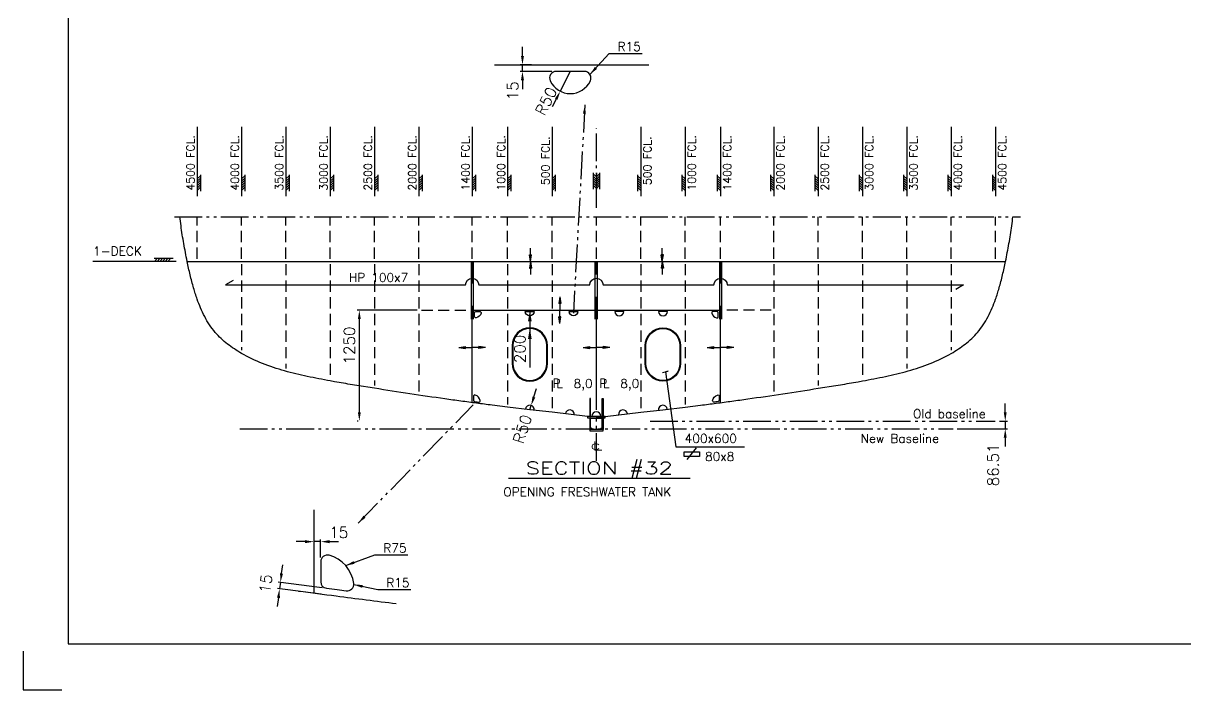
# Model space of a CAD drawing. Extents: x -86245 to 167090, y -69122 to 55245.
# Drawn here: x -507 to 12597, y -518 to 6991 of the extents above; entities that cross this region are included whole.
import ezdxf
from ezdxf.enums import TextEntityAlignment as Align

# ---------------------------------------------------------------- set-up
doc = ezdxf.new("R2010")
doc.units = 0
doc.header["$LTSCALE"] = 250
for name, pattern in [('DASHED', [0.75, 0.5, -0.25]), ('JERNB', [2, 1, -1]), ('PHANTOM', [2.1, 1.25, -0.2, 0.125, -0.2, 0.125, -0.2])]:
    doc.linetypes.add(name, pattern=pattern)
doc.layers.get('0').update_dxf_attribs({"linetype": 'CONTINUOUS'})
doc.layers.get('DEFPOINTS').update_dxf_attribs({"linetype": 'CONTINUOUS'})
for name, color, linetype in [('Ramme', 7, 'CONTINUOUS'), ('S0CO1', 1, 'CONTINUOUS'), ('S0CO2', 2, 'CONTINUOUS'), ('S0CO5', 4, 'CONTINUOUS'), ('S0DA2', 2, 'DASHED'), ('S0DIM', 2, 'CONTINUOUS'), ('S0PH1', 1, 'PHANTOM'), ('S0TX2', 2, 'CONTINUOUS')]:
    doc.layers.add(name, color=color, linetype=linetype)
doc.styles.add('ROMANS', font='romans.shx', dxfattribs={"height": 125})
doc.dimstyles.new('MEDIUM', dxfattribs={"dimscale": 0.5, "dimtxt": 2, "dimasz": 2, "dimexe": 50, "dimexo": 100, "dimgap": 100, "dimtad": 1, "dimdsep": 46, "dimtxsty": 'ROMANS', "dimblk1": 'PIL-2', "dimblk2": 'PIL-3', "dimsah": 1, "dimcen": 200, "dimclrd": 1, "dimclre": 1, "dimclrt": 2, "dimazin": 2, "dimtfac": 1, "dimtmove": 0, "dimatfit": 3, "dimldrblk": 'PIL-3', "dimfxl": 1, "dimtvp": 100, "dimtolj": 1, "dimarcsym": 0})
doc.dimstyles.get("Standard").update_dxf_attribs({"dimscale": 50, "dimtxt": 125, "dimasz": 2, "dimexe": 0.5, "dimexo": 1, "dimgap": 1, "dimtad": 1, "dimdsep": 46, "dimtxsty": 'ROMANS', "dimcen": 1.5, "dimclrd": 1, "dimclre": 1, "dimclrt": 2, "dimazin": 2, "dimtfac": 1, "dimtmove": 2, "dimatfit": 3, "dimfxl": 1, "dimtvp": 100, "dimtolj": 1, "dimarcsym": 0})

# ---------------------------------------------------------------- blocks, each defined once
blk = doc.blocks.new('ST10011')
at = {"layer": 'S0CO1'}
for p, q in [((4.24, 0.65), (-0.08, 0.65)), ((0, 0), (0.65, 0.65)), ((0.6, 0), (1.25, 0.65)), ((1.2, 0), (1.85, 0.65)), ((1.8, 0), (2.45, 0.65)), ((2.4, 0), (3.05, 0.65)), ((3, 0), (3.65, 0.65))]:
    blk.add_line(p, q, dxfattribs=at)
blk = doc.blocks.new('ST10005')
at = {"color": 1}
for p, q in [((0, 0), (2, 0.32)), ((0, 0), (2, -0.32)), ((0, 0), (4, 0)), ((2, 0.32), (2, -0.32))]:
    blk.add_line(p, q, dxfattribs=at)
blk.add_solid([(0, 0), (2, 0.32), (0, 0), (2, -0.32)], dxfattribs=at)
blk = doc.blocks.new('KJØL')
at = {"layer": 'S0CO1'}
blk.add_line((-65, -20), (65, -20), dxfattribs=at)
for points in [[(-75, 0), (-65, 0), (-65, 200), (-75, 200)], [(75, 0), (65, 0), (65, 200), (75, 200)]]:
    blk.add_lwpolyline(points, close=True, dxfattribs=at)
for centre, start, end in [((-65, -150), 0, 90), ((65, -150), 90, 180)]:
    blk.add_arc(centre, 20, start, end, dxfattribs=at)
at = {"layer": 'S0CO2'}
for points in [[(-100, -15), (100, -15), (100, 0), (-100, 0)], [(-75, -150), (-65, -150), (-65, -15), (-75, -15)], [(75, -150), (65, -150), (65, -15), (75, -15)], [(-75, -165), (75, -165), (75, -150), (-75, -150)]]:
    blk.add_lwpolyline(points, close=True, dxfattribs=at)
blk = doc.blocks.new('*X7')
at = {"color": 0}
for p, q in [((13410, 17177), (13450, 17217)), ((13439, 17177), (13479, 17217)), ((13467, 17177), (13507, 17217)), ((13495, 17177), (13535, 17217)), ((13523, 17177), (13563, 17217)), ((13552, 17177), (13592, 17217))]:
    blk.add_line(p, q, dxfattribs=at)
blk = doc.blocks.new('TYKK')
at = {"layer": 'S0CO1'}
for p, q in [((-2.04, 0.82), (2.04, 0.82)), ((-2.04, 0), (2.04, 0))]:
    blk.add_line(p, q, dxfattribs=at)
at = {"layer": 'S0CO1', "xscale": 0.0204, "yscale": 0.0204, "zscale": 0.0204}
blk.add_blockref('*X7', (-275.41, -350.41), dxfattribs=at)
blk = doc.blocks.new('PLDIM2')
at = {"layer": 'S0TX2', "style": 'ROMANS'}
for s, p in [('P', (-19, 0)), ('L', (23, 0))]:
    blk.add_text(s, height=100, dxfattribs=at).set_placement(p)
blk.add_attdef('XX.X', (168, -1), '', height=100, dxfattribs=at)
blk = doc.blocks.new('CL-MERK')
at = {"layer": 'S0TX2', "style": 'ROMANS', "width": 1.5}
for s, p in [('c', (0, 0)), ('L', (22, -7))]:
    blk.add_text(s, height=100, dxfattribs=at).set_placement(p, align=Align.MIDDLE)
blk = doc.blocks.new('A$C4CC26379')
at = {"layer": 'S0CO1', "yscale": 37.5, "zscale": 37.5, "rotation": 180}
for p, xscale in [((-150, 0), -37.5), ((150, 0), 37.5)]:
    blk.add_blockref('ST10005', p, dxfattribs=dict(at, xscale=xscale))
blk = doc.blocks.new('FLST-2')
at = {"layer": 'S0TX2', "color": 1}
for p, q in [((-256, 101), (-256, 151)), ((-256, 151), (-81, 151)), ((-222, 65), (-117, 198)), ((-81, 151), (-81, 101)), ((-81, 101), (-256, 101))]:
    blk.add_line(p, q, dxfattribs=at)
at = {"layer": 'S0TX2', "style": 'ROMANS'}
blk.add_attdef('FL.ST', (-20, 50), '', height=100, dxfattribs=at)
blk = doc.blocks.new('PIL-2')
at = {"color": 0, "linetype": 'ByBlock'}
blk.add_line((0, 0), (-250, 0), dxfattribs=at)
blk.add_solid([(-125, 21), (-125, -21), (0, 0)], dxfattribs=at)
blk = doc.blocks.new('PIL-3')
at = {"color": 0, "linetype": 'ByBlock'}
blk.add_line((0, 0), (250, 0), dxfattribs=at)
blk.add_solid([(125, 21), (125, -21), (0, 0)], dxfattribs=at)
blk = doc.blocks.new('*D47')
at = {"layer": 'DEFPOINTS', "color": 0, "transparency": 16777216}
for p in [(5203, 3757), (5203, 3557), (5203, 3557)]:
    blk.add_point(p, dxfattribs=at)
at = {"layer": 'S0CO1', "color": 1, "lineweight": -2, "transparency": 16777216}
for p, q in [((5153, 3757), (5178, 3757)), ((5203, 3756), (5203, 3558)), ((5153, 3557), (5178, 3557)), ((5203, 3557), (5203, 3111))]:
    blk.add_line(p, q, dxfattribs=at)
for name, p, rotation in [('PIL-2', (5203, 3757), 90), ('PIL-3', (5203, 3557), 270)]:
    blk.add_blockref(name, p, dxfattribs=dict(at, rotation=rotation))
at = {"layer": 'S0CO1', "color": 2, "transparency": 16777216, "insert": (5091, 3322), "char_height": 125, "attachment_point": 5, "rotation": 90, "style": 'ROMANS'}
blk.add_mtext('\\A1;200', dxfattribs=at)
blk = doc.blocks.new('*D48')
at = {"layer": 'DEFPOINTS', "color": 0, "transparency": 16777216}
for p in [(3983, 3758), (3281, 2508), (3318, 2508)]:
    blk.add_point(p, dxfattribs=at)
at = {"layer": 'S0CO1', "color": 1, "lineweight": -2, "transparency": 16777216}
for p, q in [((3933, 3758), (3256, 3758)), ((3281, 3658), (3281, 2608)), ((3268, 2508), (3256, 2508))]:
    blk.add_line(p, q, dxfattribs=at)
at = {"layer": 'S0CO1', "color": 1, "transparency": 16777216}
for points in [[(3265, 3658), (3298, 3658), (3281, 3758)], [(3265, 2608), (3298, 2608), (3281, 2508)]]:
    blk.add_solid(points, dxfattribs=at)
at = {"layer": 'S0CO1', "color": 2, "transparency": 16777216, "insert": (3169, 3360), "char_height": 125, "attachment_point": 5, "rotation": 90, "style": 'ROMANS'}
blk.add_mtext('\\A1;1250', dxfattribs=at)
blk = doc.blocks.new('*D49')
at = {"layer": 'DEFPOINTS', "color": 0, "transparency": 16777216}
for p in [(2770, 1150), (2770, 1142), (2845, 923)]:
    blk.add_point(p, dxfattribs=at)
at = {"layer": 'S0CO1', "color": 1, "lineweight": -2, "transparency": 16777216}
for p, q in [((2770, 1192), (2770, 1175)), ((2670, 1150), (2570, 1150)), ((2845, 1150), (2770, 1150)), ((2845, 973), (2845, 1175)), ((2945, 1150), (3045, 1150))]:
    blk.add_line(p, q, dxfattribs=at)
at = {"layer": 'S0CO1', "color": 1, "transparency": 16777216}
for points in [[(2670, 1167), (2670, 1133), (2770, 1150)], [(2945, 1167), (2945, 1133), (2845, 1150)]]:
    blk.add_solid(points, dxfattribs=at)
at = {"layer": 'S0CO1', "color": 2, "transparency": 16777216, "insert": (3049, 1254), "char_height": 125, "attachment_point": 5, "style": 'ROMANS'}
blk.add_mtext('\\A1;15', dxfattribs=at)
blk = doc.blocks.new('*D50')
at = {"layer": 'DEFPOINTS', "color": 0, "transparency": 16777216}
for p in [(2382, 618), (2901, 550), (2911, 625)]:
    blk.add_point(p, dxfattribs=at)
at = {"layer": 'S0CO1', "color": 1, "lineweight": -2, "transparency": 16777216}
for p, q in [((2405, 791), (2418, 890)), ((2861, 631), (2367, 695)), ((2392, 692), (2382, 618)), ((2852, 557), (2357, 621)), ((2369, 519), (2356, 419))]:
    blk.add_line(p, q, dxfattribs=at)
at = {"layer": 'S0CO1', "color": 1, "transparency": 16777216}
for points in [[(2388, 793), (2421, 789), (2392, 692)], [(2353, 521), (2386, 516), (2382, 618)]]:
    blk.add_solid(points, dxfattribs=at)
at = {"layer": 'S0CO1', "color": 2, "transparency": 16777216, "insert": (2226, 676), "char_height": 125, "attachment_point": 5, "rotation": 82.5926, "style": 'ROMANS'}
blk.add_mtext('\\A1;15', dxfattribs=at)
blk = doc.blocks.new('*D51')
at = {"layer": 'DEFPOINTS', "color": 0, "transparency": 16777216}
for p in [(5203, 2637), (5218, 2685)]:
    blk.add_point(p, dxfattribs=at)
at = {"layer": 'S0CO1', "color": 1, "lineweight": -2, "transparency": 16777216}
for p, q in [((5249, 2780), (5280, 2875)), ((5203, 2637), (5218, 2685))]:
    blk.add_line(p, q, dxfattribs=at)
at = {"layer": 'S0CO1', "color": 1, "transparency": 16777216}
blk.add_solid([(5233, 2785), (5265, 2775), (5218, 2685)], dxfattribs=at)
at = {"layer": 'S0CO1', "color": 2, "transparency": 16777216, "insert": (5120, 2419), "char_height": 125, "attachment_point": 5, "rotation": 72.1983, "style": 'ROMANS'}
blk.add_mtext('\\A1;R50', dxfattribs=at)
blk = doc.blocks.new('*D52')
at = {"layer": 'DEFPOINTS', "color": 0, "transparency": 16777216}
for p in [(5120, 6524), (5272, 6524), (5501, 6449)]:
    blk.add_point(p, dxfattribs=at)
at = {"layer": 'S0CO1', "color": 1, "lineweight": -2, "transparency": 16777216}
for p, q in [((5120, 6624), (5120, 6724)), ((5222, 6524), (5095, 6524)), ((5451, 6449), (5095, 6449)), ((5120, 6449), (5120, 6524)), ((5120, 6349), (5120, 6249))]:
    blk.add_line(p, q, dxfattribs=at)
at = {"layer": 'S0CO1', "color": 1, "transparency": 16777216}
for points in [[(5103, 6624), (5137, 6624), (5120, 6524)], [(5103, 6349), (5137, 6349), (5120, 6449)]]:
    blk.add_solid(points, dxfattribs=at)
at = {"layer": 'S0CO1', "color": 2, "transparency": 16777216, "insert": (5010, 6229), "char_height": 125, "attachment_point": 5, "rotation": 90, "style": 'ROMANS'}
blk.add_mtext('\\A1;15', dxfattribs=at)
blk = doc.blocks.new('*D53')
at = {"layer": 'DEFPOINTS', "color": 0, "transparency": 16777216}
for p in [(5659, 6449), (5546, 6226)]:
    blk.add_point(p, dxfattribs=at)
at = {"layer": 'S0CO1', "color": 1, "lineweight": -2, "transparency": 16777216}
for p, q in [((5659, 6449), (5546, 6226)), ((5501, 6137), (5455, 6048))]:
    blk.add_line(p, q, dxfattribs=at)
at = {"layer": 'S0CO1', "color": 1, "transparency": 16777216}
blk.add_solid([(5486, 6144), (5515, 6129), (5546, 6226)], dxfattribs=at)
at = {"layer": 'S0CO1', "color": 2, "transparency": 16777216, "insert": (5386, 6113), "char_height": 125, "attachment_point": 5, "rotation": 63.0188, "style": 'ROMANS'}
blk.add_mtext('\\A1;R50', dxfattribs=at)
blk = doc.blocks.new('*D126')
at = {"layer": 'DEFPOINTS', "color": 0, "transparency": 16777216}
for p in [(10447, 2508), (9970, 2422), (10562, 2422)]:
    blk.add_point(p, dxfattribs=at)
at = {"layer": 'S0CO1', "color": 1, "lineweight": -2, "transparency": 16777216}
for p, q in [((10562, 2608), (10562, 2708)), ((10497, 2508), (10587, 2508)), ((10562, 2508), (10562, 2422)), ((10020, 2422), (10587, 2422)), ((10562, 2322), (10562, 2222))]:
    blk.add_line(p, q, dxfattribs=at)
at = {"layer": 'S0CO1', "color": 1, "transparency": 16777216}
for points in [[(10545, 2608), (10578, 2608), (10562, 2508)], [(10545, 2322), (10578, 2322), (10562, 2422)]]:
    blk.add_solid(points, dxfattribs=at)
at = {"layer": 'S0CO1', "color": 2, "transparency": 16777216, "insert": (10426, 2015), "char_height": 125, "attachment_point": 5, "rotation": 90, "style": 'ROMANS'}
blk.add_mtext('\\A1;86.51', dxfattribs=at)

msp = doc.modelspace()

# ---------------------------------------------------------------- linework, layer by layer
at = {"color": 2, "transparency": 33554687}
msp.add_lwpolyline([(-507.08, -85.136), (-507.08, -518.469), (-73.747, -518.469)], dxfattribs=at)
at = {"layer": 'Ramme', "color": 6}
msp.add_lwpolyline([(0, 0), (41450, 0), (41450, 29100), (0, 29100)], close=True, dxfattribs=at)
at = {"layer": 'S0CO1'}
for p, q in [((4541.175, 4308.403), (4541.175, 3658.403)), ((4565.175, 4308.403), (4565.175, 3658.403)), ((5941.175, 3658.403), (5941.175, 4308.403)), ((5965.175, 3658.403), (5965.175, 4308.403)), ((7341.175, 4308.403), (7341.175, 3658.403)), ((7365.175, 4308.403), (7365.175, 3658.403))]:
    msp.add_line(p, q, dxfattribs=at)
at = {"layer": 'S0CO1', "color": 3, "linetype": 'JERNB'}
for p, q in [((4553.175, 4308.403), (4553.175, 3658.403)), ((5953.175, 3658.403), (5953.175, 4308.403)), ((7353.175, 4308.403), (7353.175, 3658.403))]:
    msp.add_line(p, q, dxfattribs=at)
at = {"layer": 'S0CO1'}
for points in [[(5885.191, 6341.472, 0.550760425), (5817.428, 6448.615), (5501.2, 6448.615, 0.550760425), (5433.437, 6341.472, 0.632455532)], [(4598.925, 3670.785, -0.490314395), (4580.175, 3685.308), (4580.175, 3728.403, -0.414213562), (4595.175, 3743.403), (4638.27, 3743.403, -0.490314395), (4652.794, 3724.653, -0.272842133)], [(5251.974, 3743.403, -1), (5151.974, 3743.403)], [(5745.112, 3743.403, -1), (5645.112, 3743.403)], [(6161.239, 3743.403, 1), (6261.239, 3743.403)], [(6654.377, 3743.403, 1), (6754.377, 3743.403)], [(7307.425, 3670.785, 0.490314395), (7326.175, 3685.308), (7326.175, 3728.403, 0.414213562), (7311.175, 3743.403), (7268.081, 3743.403, 0.490314395), (7253.557, 3724.653, 0.272842133)], [(5003.175, 3358.403), (5003.175, 3158.403, 1), (5403.175, 3158.403), (5403.175, 3358.403, 1)], [(5011.175, 3358.403), (5011.175, 3158.403, 1), (5395.175, 3158.403), (5395.175, 3358.403, 1)], [(6903.175, 3358.403), (6903.175, 3158.403, -1), (6503.175, 3158.403), (6503.175, 3358.403, -1)], [(6895.175, 3358.403), (6895.175, 3158.403, -1), (6511.175, 3158.403), (6511.175, 3358.403, -1)], [(4568.175, 2787.808), (4568.175, 2742.935, 0.376834495), (4581.242, 2728.061, 0.000212013), (4605.098, 2724.969, 0.000169102), (4625.974, 2722.278, 0.476062359), (4642.611, 2738.95, 0.307557804), (4587.056, 2802.347, 0.490828039)], [(7338.175, 2787.808), (7338.175, 2742.935, -0.376834495), (7325.109, 2728.061, -0.000212013), (7301.253, 2724.969, -0.000169102), (7280.376, 2722.278, -0.476062359), (7263.74, 2738.95, -0.307557804), (7319.295, 2802.347, -0.490828039)], [(2845.444, 923.352), (2845.444, 698.99, 0.376834495), (2910.775, 624.615, 0.000212013), (3030.059, 609.159, 0.000169102), (3134.44, 595.703, 0.476062359), (3217.62, 679.064, 0.307557804), (2939.847, 996.048, 0.490828039)]]:
    msp.add_lwpolyline(points, format="xyb", close=True, dxfattribs=at)
msp.add_lwpolyline([(6700.073, 3054.895), (6763.011, 3072.868), (6731.542, 3063.881), (6848.583, 2218.627), (7624.066, 2218.627)], dxfattribs=at)
for centre, start, end in [((5203.175, 2637.171), 353.3903312, 173.267535), ((5653.207, 2585.116), 353.3903312, 173.267535), ((6253.144, 2585.116), 6.732465, 186.6096688), ((6703.175, 2637.171), 6.732465, 186.6096688), ((5953.175, 2562.036), 0, 180)]:
    msp.add_arc(centre, 50, start, end, dxfattribs=at)
at = {"layer": 'S0CO5'}
for p, q in [((4805.477, 6523.615), (6545.608, 6523.615)), ((1340.847, 4308.403), (10565.504, 4308.403)), ((4553.175, 3758.403), (7353.175, 3758.403)), ((4553.175, 2716.596), (4553.175, 3658.403)), ((5953.175, 2637.036), (5953.175, 3658.403)), ((7353.175, 2716.596), (7353.175, 3658.403)), ((2770.444, 567.29), (2770.444, 1510.421))]:
    msp.add_line(p, q, dxfattribs=at)
at = {"layer": 'S0CO5', "flags": 128}
for points in [[(5954.175, 2562.036), (5853.175, 2562.036), (5453.175, 2608.202), (5203.144, 2637.175), (4953.175, 2666.683), (4778.124, 2687.983, -0.001416), (4603.175, 2710.093, -0.001585), (4424.795, 2733.705, -0.001398), (4246.559, 2758.403, -0.002654), (3849.641, 2816.666, -0.001091), (3453.175, 2877.912), (3253.009, 2909.74, -0.003905), (3053.175, 2943.588), (3003.162, 2952.577), (2953.175, 2961.715, -0.005064), (2695.006, 3011.885, -0.018032), (2439.425, 3073.918, -0.02451), (2190.18, 3157.399, -0.037518), (1953.175, 3271.07, -0.033962), (1794.981, 3377.016, -0.051834), (1657.184, 3508.403, -0.057495), (1537.991, 3686.13, -0.034191), (1453.175, 3882.599, -0.008291), (1432.247, 3945.207, -0.006405), (1413.169, 4008.403, -0.01243), (1374.163, 4157.717, -0.006517), (1340.847, 4308.403, -0.007344), (1302.529, 4507.795, -0.010111), (1271.192, 4708.403, -0.004357561), (1258.111, 4811.658, -0.004357561)], [(5952.175, 2562.036), (6053.175, 2562.036), (6453.175, 2608.202), (6703.207, 2637.175), (6953.175, 2666.683), (7128.226, 2687.983, 0.001416), (7303.175, 2710.093, 0.001585), (7481.555, 2733.705, 0.001398), (7659.791, 2758.403, 0.002654), (8056.709, 2816.666, 0.001091), (8453.175, 2877.912), (8653.341, 2909.74, 0.003905), (8853.175, 2943.588), (8903.189, 2952.577), (8953.175, 2961.715, 0.005064), (9211.345, 3011.885, 0.018032), (9466.925, 3073.918, 0.02451), (9716.171, 3157.399, 0.037518), (9953.175, 3271.07, 0.033962), (10111.37, 3377.016, 0.051834), (10249.167, 3508.403, 0.057495), (10368.36, 3686.13, 0.034191), (10453.175, 3882.599, 0.008291), (10474.104, 3945.207, 0.006405), (10493.182, 4008.403, 0.01243), (10532.188, 4157.717, 0.006517), (10565.504, 4308.403, 0.007344), (10603.821, 4507.795, 0.010111), (10635.159, 4708.403, 0.004357561), (10648.24, 4811.658, 0.004357561)], [(3697.93, 448.304, -0.000434723), (3020.444, 534.778, -0.00075336), (2596.425, 590.188)]]:
    msp.add_lwpolyline(points, format="xyb", dxfattribs=at)
at = {"layer": 'S0DA2'}
for p, q in [((1453.175, 4338.403), (1453.175, 4811.658)), ((1953.175, 4338.403), (1953.175, 4811.658)), ((2453.175, 4338.403), (2453.175, 4811.658)), ((2953.175, 4338.403), (2953.175, 4811.658)), ((3453.175, 4338.403), (3453.175, 4811.658)), ((3953.175, 4338.403), (3953.175, 4811.658)), ((4553.175, 4338.403), (4553.175, 4811.658)), ((4953.175, 4338.403), (4953.175, 4811.658)), ((5453.175, 4338.403), (5453.175, 4811.658)), ((5953.175, 4338.403), (5953.175, 4811.658)), ((6453.175, 4338.403), (6453.175, 4811.658)), ((6953.175, 4338.403), (6953.175, 4811.658)), ((7353.175, 4338.403), (7353.175, 4811.658)), ((7953.175, 4338.403), (7953.175, 4811.658)), ((8453.175, 4338.403), (8453.175, 4811.658)), ((8953.175, 4338.403), (8953.175, 4811.658)), ((9453.175, 4338.403), (9453.175, 4811.658)), ((9953.175, 4338.403), (9953.175, 4811.658)), ((10453.175, 4338.403), (10453.175, 4811.658)), ((1953.175, 4278.403), (1953.175, 3305.81)), ((2453.175, 4278.403), (2453.175, 3101.219)), ((2953.175, 4278.403), (2953.175, 2992.219)), ((3453.175, 4278.403), (3453.175, 2908.289)), ((3953.175, 4278.403), (3953.175, 2831.386)), ((4953.175, 4278.403), (4953.175, 2696.905)), ((5453.175, 4278.403), (5453.175, 2638.403)), ((6453.175, 4278.403), (6453.175, 2638.403)), ((6953.175, 4278.403), (6953.175, 2696.905)), ((7953.175, 4278.403), (7953.175, 2831.386)), ((8453.175, 4278.403), (8453.175, 2908.289)), ((8953.175, 4278.403), (8953.175, 2992.219)), ((9453.175, 4278.403), (9453.175, 3101.219)), ((9953.175, 4278.403), (9953.175, 3305.81)), ((3983.175, 3758.403), (4511.175, 3758.403)), ((7923.175, 3758.403), (7395.175, 3758.403))]:
    msp.add_line(p, q, dxfattribs=at)
at = {"layer": 'S0DIM', "color": 1}
for p, q in [((1453.175, 5822.45), (1453.175, 5043.474)), ((1953.175, 5822.45), (1953.175, 5043.474)), ((2453.175, 5822.45), (2453.175, 5043.474)), ((2953.175, 5822.45), (2953.175, 5043.474)), ((3453.175, 5822.45), (3453.175, 5043.474)), ((3953.175, 5822.45), (3953.175, 5043.474)), ((4553.175, 5822.45), (4553.175, 5043.474)), ((4953.175, 5822.45), (4953.175, 5043.474)), ((5453.175, 5822.45), (5453.175, 5043.474)), ((6453.175, 5822.45), (6453.175, 5043.474)), ((6953.175, 5822.45), (6953.175, 5043.474)), ((7353.175, 5822.45), (7353.175, 5043.474)), ((7953.175, 5822.45), (7953.175, 5043.474)), ((8453.175, 5822.45), (8453.175, 5043.474)), ((8953.175, 5822.45), (8953.175, 5043.474)), ((9453.175, 5822.45), (9453.175, 5043.474)), ((9953.175, 5822.45), (9953.175, 5043.474)), ((10453.175, 5822.45), (10453.175, 5043.474))]:
    msp.add_line(p, q, dxfattribs=at)
msp.add_lwpolyline([(1216.156, 4308.403), (275.379, 4308.403)], dxfattribs=at)
at = {"layer": 'S0PH1'}
for p, q in [((5953.175, 4913), (5953.175, 5805.412)), ((1196.215, 4811.658), (10735.045, 4811.658)), ((5953.175, 2061.541), (5953.175, 2532.125)), ((6558.104, 2508.403), (10447.399, 2508.403)), ((1933.003, 2421.898), (9973.348, 2421.898))]:
    msp.add_line(p, q, dxfattribs=at)
at = {"layer": 'S0TX2', "color": 1}
msp.add_line((7009.652, 1862.501), (4960.861, 1862.501), dxfattribs=at)
msp.add_lwpolyline([(1858.92, 4092.645), (1772.317, 4042.645), (4478.175, 4042.645, -1), (4628.175, 4042.645), (5878.175, 4042.645, -1), (6028.175, 4042.645), (7278.175, 4042.645, -1), (7428.175, 4042.645), (10091.711, 4042.645), (10005.108, 3992.645)], format="xyb", dxfattribs=at)

# ---------------------------------------------------------------- block references
at = {"layer": 'S0CO1', "yscale": 37.5, "zscale": 37.5}
for p, xscale, rotation in [((5210.463, 4308.403), 37.5, 90), ((6695.888, 4308.403), -37.5, 270), ((5210.463, 4308.403), -37.5, 90), ((6695.888, 4308.403), 37.5, 270)]:
    msp.add_blockref('ST10005', p, dxfattribs=dict(at, xscale=xscale, rotation=rotation))
at = {"layer": 'S0CO1', "rotation": 90}
msp.add_blockref('A$C4CC26379', (5540.896, 3758.403), dxfattribs=at)
at = {"layer": 'S0CO1'}
for name, p in [('A$C4CC26379', (4553.175, 3338.55)), ('A$C4CC26379', (5953.175, 3338.55)), ('A$C4CC26379', (7353.175, 3338.55)), ('KJØL', (5953.175, 2562.036)), ('CL-MERK', (5943.473, 2237.224))]:
    msp.add_blockref(name, p, dxfattribs=at)
at = {"layer": 'S0DIM', "extrusion": (0, 0, -1), "yscale": 45, "zscale": -45}
for p, xscale, rotation in [((-1489.895, 5190.722), 45, 270), ((-1989.895, 5190.722), 45, 270), ((-2489.895, 5190.722), 45, 270), ((-2989.895, 5190.722), 45, 270), ((-3489.895, 5190.722), 45, 270), ((-3989.895, 5190.722), 45, 270), ((-4589.895, 5190.722), 45, 270), ((-4989.895, 5190.722), 45, 270), ((-5489.895, 5190.722), 45, 270), ((-5916.455, 5212.708), -45, 90), ((-5989.895, 5212.708), 45, 270), ((-6416.455, 5190.722), -45, 90), ((-6916.455, 5190.722), -45, 90), ((-7316.455, 5190.722), -45, 90), ((-7916.455, 5190.722), -45, 90), ((-8416.455, 5190.722), -45, 90), ((-8916.455, 5190.722), -45, 90), ((-9416.455, 5190.722), -45, 90), ((-9916.455, 5190.722), -45, 90), ((-10416.455, 5190.722), -45, 90)]:
    msp.add_blockref('TYKK', p, dxfattribs=dict(at, xscale=xscale, rotation=rotation))
at = {"layer": 'S0DIM', "xscale": 50, "yscale": 50, "zscale": 50}
msp.add_blockref('ST10011', (970.978, 4308.403), dxfattribs=at)
at = {"layer": 'S0TX2'}
ref = msp.add_blockref('PLDIM2', (5478.98, 2883.328), dxfattribs=at)
ref.add_attrib('XX.X', '8,0', (5695.976, 2881.869), dxfattribs={"height": 100, "style": 'ROMANS'})
ref = msp.add_blockref('PLDIM2', (6004.92, 2883.328), dxfattribs=at)
ref.add_attrib('XX.X', '8,0', (6221.916, 2881.869), dxfattribs={"height": 100, "style": 'ROMANS'})
msp.add_blockref('FLST-2', (7198.252, 2010.19), dxfattribs=at).add_auto_attribs({'FL.ST': '80x8'})

# ---------------------------------------------------------------- texts
at = {"layer": 'S0DIM', "style": 'ROMANS', "text_generation_flag": 6}
for s, p in [('4500 FCL.', (1423.425, 5105.966)), ('4000 FCL.', (1923.425, 5105.966)), ('3500 FCL.', (2423.425, 5105.966)), ('3000 FCL.', (2923.425, 5105.966)), ('2500 FCL.', (3423.425, 5105.966)), ('2000 FCL.', (3923.425, 5105.966)), ('1400 FCL.', (4523.425, 5105.966)), ('1000 FCL.', (4923.425, 5105.966)), (' 500 FCL.', (5423.425, 5105.966)), (' 500 FCL.', (6572.926, 5105.966)), ('1000 FCL.', (7072.926, 5105.966)), ('1400 FCL.', (7472.926, 5105.966)), ('2000 FCL.', (8072.926, 5105.966)), ('2500 FCL.', (8572.926, 5105.966)), ('3000 FCL.', (9072.926, 5105.966)), ('3500 FCL.', (9572.926, 5105.966)), ('4000 FCL.', (10072.926, 5105.966)), ('4500 FCL.', (10572.926, 5105.966))]:
    msp.add_text(s, height=90, rotation=270, dxfattribs=at).set_placement(p)
at = {"layer": 'S0DIM', "style": 'ROMANS'}
for s, p in [('New Baseline', (8932.449, 2262.532)), ('OPENING FRESHWATER TANK', (4904.962, 1660.802))]:
    msp.add_text(s, height=100, dxfattribs=at).set_placement(p)
at = {"layer": 'S0TX2', "style": 'ROMANS'}
msp.add_text('1-DECK', height=100, dxfattribs=at).set_placement((280.826, 4374.119))
msp.add_text('HP 100x7', height=100, dxfattribs=at).set_placement((3163.073, 4126.753), align=Align.MIDDLE_LEFT)
at = {"layer": 'S0TX2', "color": 4, "style": 'ROMANS', "width": 1.35}
msp.add_text('SECTION #32', height=140, dxfattribs=at).set_placement((5985.257, 1968.734), align=Align.MIDDLE)
at = {"layer": 'S0TX2', "char_height": 100, "attachment_point": 1, "style": 'ROMANS'}
for s, width, heights, insert in [('R15', 889.43569, [0], (6192.026, 6777.852)), ('400x600', 4235.14261, [1718.089], (6948.966, 2363.327)), ('R75', 889.43569, [0], (3551.873, 1128.187)), ('R15', 889.43569, [0], (3585.031, 737.129))]:
    msp.add_mtext_dynamic_manual_height_columns(s, width=width, gutter_width=500, heights=heights, dxfattribs=dict(at, insert=insert))
at = {"layer": 'S0TX2', "insert": (9522.479, 2641.386), "char_height": 100, "width": 2142.82539, "attachment_point": 1, "style": 'ROMANS'}
msp.add_mtext('Old baseline', dxfattribs=at)

# ---------------------------------------------------------------- dimensions: what is measured, and where the dimension line sits
at = {"layer": 'S0CO1'}
dim = msp.add_linear_dim(base=(5119.891, 6523.615), p1=(5501.2, 6448.615), p2=(5272.402, 6523.615), angle=90, text='15', dimstyle='STANDARD', override={"dimfxl": 100}, dxfattribs=at)
dim.commit()
dim.dimension.update_dxf_attribs({"geometry": '*D52', "text_midpoint": (5009.962, 6229.161), "dimtype": 160})
dim = msp.add_radius_dim(center=(5659.314, 6448.615), mpoint=(5545.889, 6225.826), text='R50', dimstyle='STANDARD', override={"dimfxl": 100}, dxfattribs=at)
dim.commit()
dim.dimension.update_dxf_attribs({"geometry": '*D53', "text_midpoint": (5386.439, 6113.023), "dimtype": 164})
dim = msp.add_linear_dim(base=(3281.36, 2508.403), p1=(3983.175, 3758.403), p2=(3318.36, 2508.403), angle=90, dimstyle='STANDARD', override={"dimfxl": 100}, dxfattribs=at)
dim.commit()
dim.dimension.update_dxf_attribs({"geometry": '*D48', "text_midpoint": (3168.86, 3360.045), "dimtype": 160})
for base, p1, p2, dimstyle, picture, middle in [((5203.175, 3557.403), (5203.175, 3757.403), (5203.175, 3557.403), 'MEDIUM', '*D47', (5203.175, 3321.975)), ((10561.6594, 2421.8979), (10447.3993, 2508.4031), (9969.5997, 2421.8979), 'STANDARD', '*D126', (10425.8614, 2015.4471))]:
    dim = msp.add_linear_dim(base=base, p1=p1, p2=p2, angle=90, dimstyle=dimstyle, dxfattribs=at)
    dim.commit()
    dim.dimension.update_dxf_attribs({"geometry": picture, "text_midpoint": middle, "dimtype": 160})
dim = msp.add_radius_dim(center=(5203.175, 2637.171), mpoint=(5218.462, 2684.777), dimstyle='STANDARD', override={"dimfxl": 100}, dxfattribs=at)
dim.commit()
dim.dimension.update_dxf_attribs({"geometry": '*D51', "text_midpoint": (5119.934, 2419.413), "dimtype": 164})
dim = msp.add_linear_dim(base=(2770.444, 1150.166), p1=(2845.444, 923.352), p2=(2770.444, 1141.877), text='15', dimstyle='STANDARD', override={"dimfxl": 100}, dxfattribs=at)
dim.commit()
dim.dimension.update_dxf_attribs({"geometry": '*D49', "text_midpoint": (3048.554, 1253.777), "dimtype": 160})
dim = msp.add_aligned_dim(p1=(2910.775, 624.615), p2=(2901.106, 550.241), distance=-523.221, text='15', dimstyle='STANDARD', override={"dimfxl": 100}, dxfattribs=at)
dim.commit()
dim.dimension.update_dxf_attribs({"geometry": '*D50', "text_midpoint": (2225.943, 675.834)})

# ---------------------------------------------------------------- leaders
for points in [[(5880.814, 6413.704), (6096.655, 6651.446), (6467.771, 6651.446)], [(3127.479, 880.272), (3456.502, 1001.782), (3827.619, 1001.782)], [(3217.861, 666.076), (3489.66, 610.724), (3860.776, 610.724)]]:
    msp.add_leader(points, dimstyle='STANDARD', override={"dimgap": 1, "dimtad": 0, "dimfxl": 100}, dxfattribs=at)
at = {"layer": 'S0PH1'}
for points in [[(5823.482, 6071.222), (5694.131, 3725.942)], [(3269.238, 1358.91), (4565.351, 2691.932)]]:
    msp.add_leader(points, dimstyle='STANDARD', override={"dimgap": 1, "dimtad": 0, "dimfxl": 100}, dxfattribs=at)

doc.saveas('drawing.dxf')
